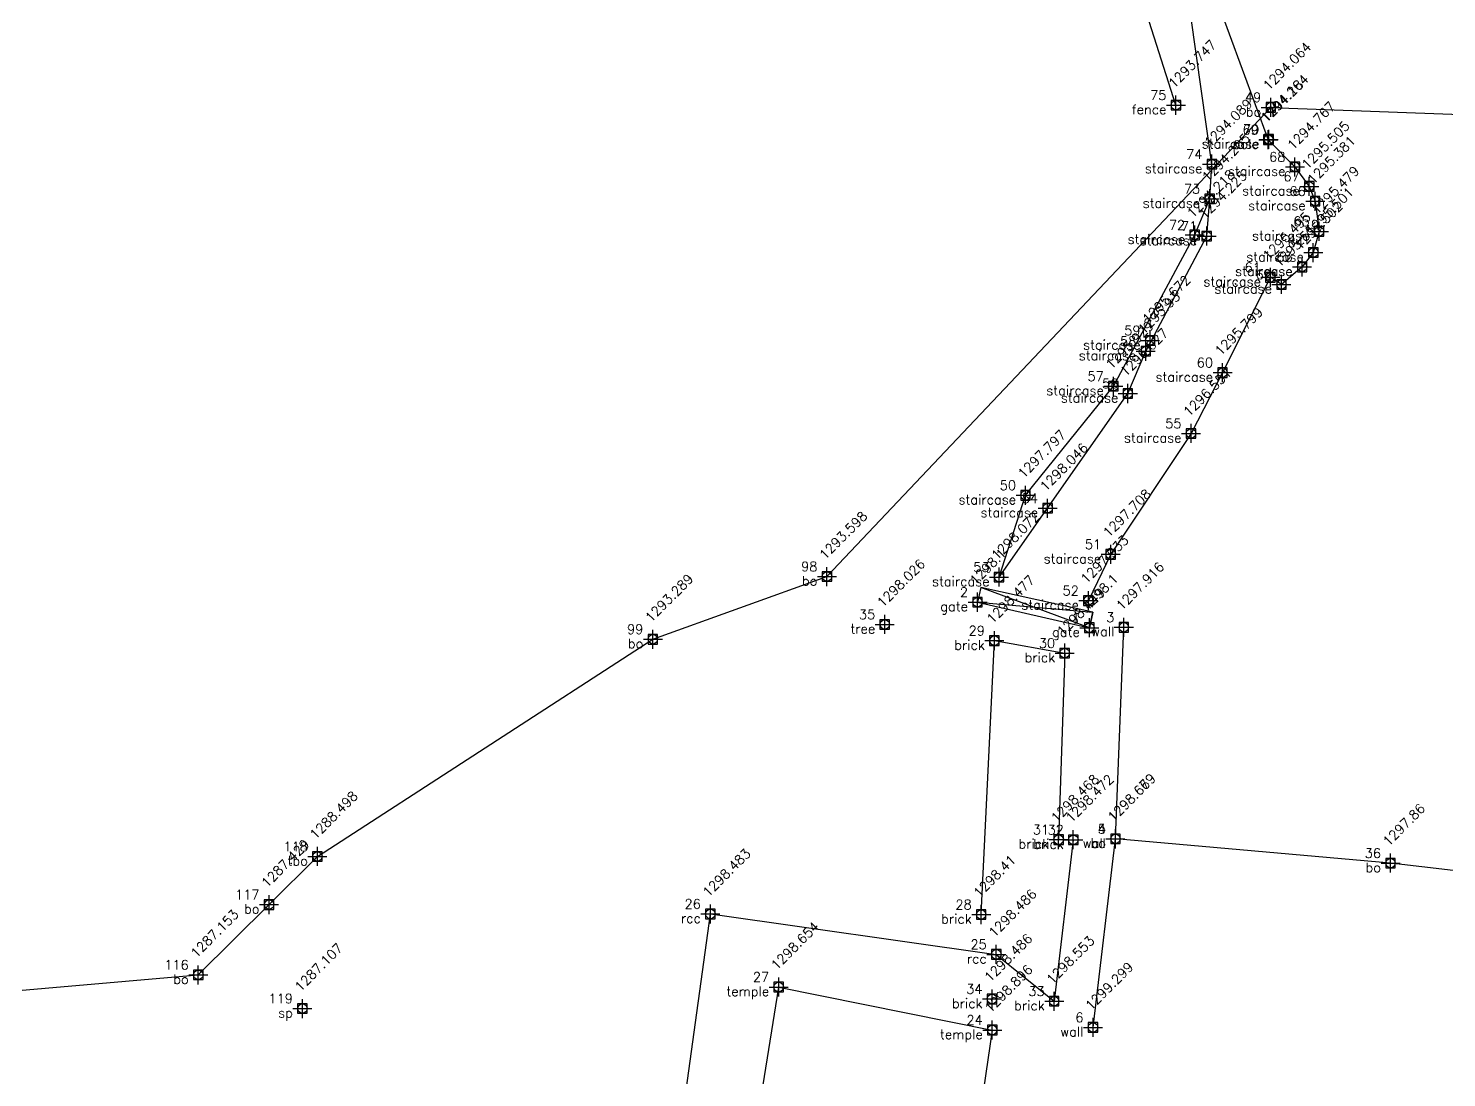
# Model space of a CAD drawing. Header units: metres. Extents: x 345912 to 349030, y 3061206 to 3061792.
# Drawn here: x 347486.64 to 347523.89, y 3061653.22 to 3061680.78 of the extents above; entities that cross this region are included whole.
import ezdxf
from ezdxf.enums import TextEntityAlignment as Align

# ---------------------------------------------------------------- set-up
doc = ezdxf.new("R2010")
doc.units = ezdxf.units.M
doc.header["$MEASUREMENT"] = 0
doc.header["$PDMODE"] = 98
doc.header["$PDSIZE"] = 0.25
for name, color, linetype in [('bo', 7, 'Continuous'), ('Boundary', 6, 'Continuous'), ('brick', 7, 'Continuous'), ('Features', 5, 'Continuous'), ('fence', 170, 'Continuous'), ('gate', 2, 'Continuous'), ('Points', 7, 'Continuous'), ('Points-ELV', 6, 'Continuous'), ('Points-NUM', 4, 'Continuous'), ('Points-TXT', 3, 'Continuous'), ('pole', 7, 'Continuous'), ('rcc', 7, 'Continuous'), ('sp', 7, 'Continuous'), ('staircase', 151, 'Continuous'), ('tbo', 7, 'Continuous'), ('temple', 7, 'Continuous'), ('tree', 7, 'Continuous'), ('wall', 42, 'Continuous')]:
    doc.layers.add(name, color=color, linetype=linetype)
doc.styles.add('romans', font='romans.shx')
doc.linetypes.add('FENCELINE2', pattern='A,0.25,-0.1,[132,ltypeshp.shx,S=0.1,R=0,X=-0.1,Y=0],-0.1,1', length=1.45)
picture_1 = doc.add_image_def('image1.jpg', size_in_pixel=(3507, 4960))

# ---------------------------------------------------------------- blocks, each defined once
blk = doc.blocks.new('POINTS')
at = {"layer": 'Points'}
blk.add_line((0, 0), (0, 0), dxfattribs=at)
blk.add_point((0, 0), dxfattribs=at)
at = {"layer": 'Points-ELV', "style": 'romans'}
blk.add_attdef('ELEV', text='', height=1, rotation=45, dxfattribs=at).set_placement((0, 0), align=Align.BOTTOM_LEFT)
at = {"layer": 'Points-NUM', "style": 'romans'}
blk.add_attdef('PTNUM', text='', height=1, dxfattribs=at).set_placement((0, 0), align=Align.BOTTOM_RIGHT)
at = {"layer": 'Points-TXT', "style": 'romans'}
blk.add_attdef('DESC', text='', height=1, dxfattribs=at).set_placement((0, 0), align=Align.BOTTOM_RIGHT)
blk = doc.blocks.new('dh')
at = {"layer": 'Boundary'}
blk.add_lwpolyline([(346594.07465, 3061308.65361), (346600.012, 3061309.172), (346601.871, 3061311.018), (346603.141, 3061312.283), (346611.952, 3061317.989), (346616.524, 3061319.636), (346628.182, 3061331.963), (346646.724, 3061331.279), (346648.105, 3061329.491), (346645.641, 3061319.666), (346645.006, 3061316.321), (346643.63, 3061310.547), (346642.767, 3061310.766), (346631.327, 3061312.107), (346624.101, 3061312.745)], dxfattribs=at)
at = {"layer": 'Features'}
blk.add_lwpolyline([(346612.191, 3061301.508), (346613.462, 3061310.772), (346620.972, 3061309.711), (346622.493, 3061308.48)], dxfattribs=at)
blk.add_lwpolyline([(346615.256, 3061308.852), (346620.866, 3061307.723), (346619.834, 3061300.641), (346617.28, 3061301.099), (346617.42, 3061301.84), (346614.243, 3061302.521)], close=True, dxfattribs=at)
at = {"layer": 'fence', "linetype": 'FENCELINE2'}
blk.add_lwpolyline([(346625.691, 3061332.02), (346624.863, 3061334.6), (346624.821, 3061336.327), (346624.55, 3061340.443), (346625.859, 3061347.17)], dxfattribs=at)
at = {"layer": 'gate'}
for points in [[(346620.479, 3061318.963), (346623.416, 3061318.292), (346623.50689, 3061318.69771), (346620.56924, 3061319.34949), (346620.479, 3061318.963), (346623.50689, 3061318.69771), (346623.416, 3061318.292), (346620.56924, 3061319.34949)], [(346620.576, 3061310.756), (346620.922, 3061317.952), (346622.768, 3061317.624), (346622.609, 3061312.725), (346622.995, 3061312.721), (346622.493, 3061308.48)]]:
    blk.add_lwpolyline(points, dxfattribs=at)
at = {"layer": 'staircase'}
for points in [[(346621.045, 3061319.621), (346622.321, 3061321.431), (346624.427, 3061324.445), (346624.899, 3061325.557), (346626.498, 3061328.58), (346626.578, 3061329.56), (346626.636, 3061330.471), (346625.256, 3061340.191), (346625.409, 3061342.057), (346625.859, 3061347.17)], [(346627.415, 3061346.278), (346627.122, 3061341.972), (346627.079, 3061340.012), (346626.786, 3061336.11), (346626.751, 3061334.827), (346628.116, 3061331.113), (346628.816, 3061330.399), (346629.192, 3061329.886), (346629.348, 3061329.497), (346629.45, 3061328.704), (346629.299, 3061328.148), (346629.005, 3061327.77), (346628.462, 3061327.31), (346628.172, 3061327.498), (346626.914, 3061324.994), (346626.087, 3061323.395), (346623.977, 3061320.22), (346623.391, 3061319.004)], [(346621.045, 3061319.621), (346621.74, 3061321.771), (346624.046, 3061324.636), (346626.183, 3061328.611), (346626.578, 3061329.56)]]:
    blk.add_lwpolyline(points, dxfattribs=at)
at = {"layer": 'wall'}
blk.add_lwpolyline([(346623.512, 3061307.792), (346624.101, 3061312.745), (346624.322, 3061318.304)], dxfattribs=at)
at = {"layer": 'bo', "linetype": 'Continuous'}
ref = blk.add_blockref('POINTS', (346628.182, 3061331.963, 1294.064), dxfattribs=at)
ref.add_attrib('PTNUM', '49', dxfattribs={"layer": 'Points-NUM', "height": 0.25, "style": 'romans'}).set_placement((346627.932, 3061332.0255, 1294.064), align=Align.BOTTOM_RIGHT)
ref.add_attrib('DESC', 'bo', dxfattribs={"layer": 'Points-TXT', "height": 0.25, "style": 'romans'}).set_placement((346627.932, 3061331.6505, 1294.064), align=Align.BOTTOM_RIGHT)
ref.add_attrib('ELEV', '1294.064', dxfattribs={"layer": 'Points-ELV', "height": 0.25, "rotation": 45, "style": 'romans'}).set_placement((346628.182, 3061332.338, 1294.064), align=Align.BOTTOM_LEFT)
ref = blk.add_blockref('POINTS', (346616.524, 3061319.636, 1293.598), dxfattribs=at)
ref.add_attrib('PTNUM', '98', dxfattribs={"layer": 'Points-NUM', "height": 0.25, "style": 'romans'}).set_placement((346616.274, 3061319.6985, 1293.598), align=Align.BOTTOM_RIGHT)
ref.add_attrib('DESC', 'bo', dxfattribs={"layer": 'Points-TXT', "height": 0.25, "style": 'romans'}).set_placement((346616.274, 3061319.3235, 1293.598), align=Align.BOTTOM_RIGHT)
ref.add_attrib('ELEV', '1293.598', dxfattribs={"layer": 'Points-ELV', "height": 0.25, "rotation": 45, "style": 'romans'}).set_placement((346616.524, 3061320.011, 1293.598), align=Align.BOTTOM_LEFT)
ref = blk.add_blockref('POINTS', (346611.952, 3061317.989, 1293.289), dxfattribs=at)
ref.add_attrib('PTNUM', '99', dxfattribs={"layer": 'Points-NUM', "height": 0.25, "style": 'romans'}).set_placement((346611.702, 3061318.0515, 1293.289), align=Align.BOTTOM_RIGHT)
ref.add_attrib('DESC', 'bo', dxfattribs={"layer": 'Points-TXT', "height": 0.25, "style": 'romans'}).set_placement((346611.702, 3061317.6765, 1293.289), align=Align.BOTTOM_RIGHT)
ref.add_attrib('ELEV', '1293.289', dxfattribs={"layer": 'Points-ELV', "height": 0.25, "rotation": 45, "style": 'romans'}).set_placement((346611.952, 3061318.364, 1293.289), align=Align.BOTTOM_LEFT)
ref = blk.add_blockref('POINTS', (346624.101, 3061312.747, 1298.669), dxfattribs=at)
ref.add_attrib('PTNUM', '5', dxfattribs={"layer": 'Points-NUM', "height": 0.25, "style": 'romans'}).set_placement((346623.851, 3061312.8095, 1298.669), align=Align.BOTTOM_RIGHT)
ref.add_attrib('DESC', 'bo', dxfattribs={"layer": 'Points-TXT', "height": 0.25, "style": 'romans'}).set_placement((346623.851, 3061312.4345, 1298.669), align=Align.BOTTOM_RIGHT)
ref.add_attrib('ELEV', '1298.669', dxfattribs={"layer": 'Points-ELV', "height": 0.25, "rotation": 45, "style": 'romans'}).set_placement((346624.101, 3061313.122, 1298.669), align=Align.BOTTOM_LEFT)
ref = blk.add_blockref('POINTS', (346631.327, 3061312.107, 1297.86), dxfattribs=at)
ref.add_attrib('PTNUM', '36', dxfattribs={"layer": 'Points-NUM', "height": 0.25, "style": 'romans'}).set_placement((346631.077, 3061312.1695, 1297.86), align=Align.BOTTOM_RIGHT)
ref.add_attrib('DESC', 'bo', dxfattribs={"layer": 'Points-TXT', "height": 0.25, "style": 'romans'}).set_placement((346631.077, 3061311.7945, 1297.86), align=Align.BOTTOM_RIGHT)
ref.add_attrib('ELEV', '1297.86', dxfattribs={"layer": 'Points-ELV', "height": 0.25, "rotation": 45, "style": 'romans'}).set_placement((346631.327, 3061312.482, 1297.86), align=Align.BOTTOM_LEFT)
ref = blk.add_blockref('POINTS', (346601.871, 3061311.018, 1287.429), dxfattribs=at)
ref.add_attrib('PTNUM', '117', dxfattribs={"layer": 'Points-NUM', "height": 0.25, "style": 'romans'}).set_placement((346601.621, 3061311.0805, 1287.429), align=Align.BOTTOM_RIGHT)
ref.add_attrib('DESC', 'bo', dxfattribs={"layer": 'Points-TXT', "height": 0.25, "style": 'romans'}).set_placement((346601.621, 3061310.7055, 1287.429), align=Align.BOTTOM_RIGHT)
ref.add_attrib('ELEV', '1287.429', dxfattribs={"layer": 'Points-ELV', "height": 0.25, "rotation": 45, "style": 'romans'}).set_placement((346601.871, 3061311.393, 1287.429), align=Align.BOTTOM_LEFT)
ref = blk.add_blockref('POINTS', (346600.012, 3061309.172, 1287.153), dxfattribs=at)
ref.add_attrib('PTNUM', '116', dxfattribs={"layer": 'Points-NUM', "height": 0.25, "style": 'romans'}).set_placement((346599.762, 3061309.2345, 1287.153), align=Align.BOTTOM_RIGHT)
ref.add_attrib('DESC', 'bo', dxfattribs={"layer": 'Points-TXT', "height": 0.25, "style": 'romans'}).set_placement((346599.762, 3061308.8595, 1287.153), align=Align.BOTTOM_RIGHT)
ref.add_attrib('ELEV', '1287.153', dxfattribs={"layer": 'Points-ELV', "height": 0.25, "rotation": 45, "style": 'romans'}).set_placement((346600.012, 3061309.547, 1287.153), align=Align.BOTTOM_LEFT)
at = {"layer": 'brick', "linetype": 'Continuous'}
ref = blk.add_blockref('POINTS', (346620.922, 3061317.952, 1298.477), dxfattribs=at)
ref.add_attrib('PTNUM', '29', dxfattribs={"layer": 'Points-NUM', "height": 0.25, "style": 'romans'}).set_placement((346620.672, 3061318.0145, 1298.477), align=Align.BOTTOM_RIGHT)
ref.add_attrib('DESC', 'brick', dxfattribs={"layer": 'Points-TXT', "height": 0.25, "style": 'romans'}).set_placement((346620.672, 3061317.6395, 1298.477), align=Align.BOTTOM_RIGHT)
ref.add_attrib('ELEV', '1298.477', dxfattribs={"layer": 'Points-ELV', "height": 0.25, "rotation": 45, "style": 'romans'}).set_placement((346620.922, 3061318.327, 1298.477), align=Align.BOTTOM_LEFT)
ref = blk.add_blockref('POINTS', (346622.768, 3061317.624, 1298.449), dxfattribs=at)
ref.add_attrib('PTNUM', '30', dxfattribs={"layer": 'Points-NUM', "height": 0.25, "style": 'romans'}).set_placement((346622.518, 3061317.6865, 1298.449), align=Align.BOTTOM_RIGHT)
ref.add_attrib('DESC', 'brick', dxfattribs={"layer": 'Points-TXT', "height": 0.25, "style": 'romans'}).set_placement((346622.518, 3061317.3115, 1298.449), align=Align.BOTTOM_RIGHT)
ref.add_attrib('ELEV', '1298.449', dxfattribs={"layer": 'Points-ELV', "height": 0.25, "rotation": 45, "style": 'romans'}).set_placement((346622.768, 3061317.999, 1298.449), align=Align.BOTTOM_LEFT)
ref = blk.add_blockref('POINTS', (346622.609, 3061312.725, 1298.468), dxfattribs=at)
ref.add_attrib('PTNUM', '31', dxfattribs={"layer": 'Points-NUM', "height": 0.25, "style": 'romans'}).set_placement((346622.359, 3061312.7875, 1298.468), align=Align.BOTTOM_RIGHT)
ref.add_attrib('DESC', 'brick', dxfattribs={"layer": 'Points-TXT', "height": 0.25, "style": 'romans'}).set_placement((346622.359, 3061312.4125, 1298.468), align=Align.BOTTOM_RIGHT)
ref.add_attrib('ELEV', '1298.468', dxfattribs={"layer": 'Points-ELV', "height": 0.25, "rotation": 45, "style": 'romans'}).set_placement((346622.609, 3061313.1, 1298.468), align=Align.BOTTOM_LEFT)
ref = blk.add_blockref('POINTS', (346622.995, 3061312.721, 1298.472), dxfattribs=at)
ref.add_attrib('PTNUM', '32', dxfattribs={"layer": 'Points-NUM', "height": 0.25, "style": 'romans'}).set_placement((346622.745, 3061312.7835, 1298.472), align=Align.BOTTOM_RIGHT)
ref.add_attrib('DESC', 'brick', dxfattribs={"layer": 'Points-TXT', "height": 0.25, "style": 'romans'}).set_placement((346622.745, 3061312.4085, 1298.472), align=Align.BOTTOM_RIGHT)
ref.add_attrib('ELEV', '1298.472', dxfattribs={"layer": 'Points-ELV', "height": 0.25, "rotation": 45, "style": 'romans'}).set_placement((346622.995, 3061313.096, 1298.472), align=Align.BOTTOM_LEFT)
ref = blk.add_blockref('POINTS', (346620.576, 3061310.756, 1298.41), dxfattribs=at)
ref.add_attrib('PTNUM', '28', dxfattribs={"layer": 'Points-NUM', "height": 0.25, "style": 'romans'}).set_placement((346620.326, 3061310.8185, 1298.41), align=Align.BOTTOM_RIGHT)
ref.add_attrib('DESC', 'brick', dxfattribs={"layer": 'Points-TXT', "height": 0.25, "style": 'romans'}).set_placement((346620.326, 3061310.4435, 1298.41), align=Align.BOTTOM_RIGHT)
ref.add_attrib('ELEV', '1298.41', dxfattribs={"layer": 'Points-ELV', "height": 0.25, "rotation": 45, "style": 'romans'}).set_placement((346620.576, 3061311.131, 1298.41), align=Align.BOTTOM_LEFT)
ref = blk.add_blockref('POINTS', (346620.86, 3061308.538, 1298.486), dxfattribs=at)
ref.add_attrib('PTNUM', '34', dxfattribs={"layer": 'Points-NUM', "height": 0.25, "style": 'romans'}).set_placement((346620.61, 3061308.6005, 1298.486), align=Align.BOTTOM_RIGHT)
ref.add_attrib('DESC', 'brick', dxfattribs={"layer": 'Points-TXT', "height": 0.25, "style": 'romans'}).set_placement((346620.61, 3061308.2255, 1298.486), align=Align.BOTTOM_RIGHT)
ref.add_attrib('ELEV', '1298.486', dxfattribs={"layer": 'Points-ELV', "height": 0.25, "rotation": 45, "style": 'romans'}).set_placement((346620.86, 3061308.913, 1298.486), align=Align.BOTTOM_LEFT)
ref = blk.add_blockref('POINTS', (346622.493, 3061308.48, 1298.553), dxfattribs=at)
ref.add_attrib('PTNUM', '33', dxfattribs={"layer": 'Points-NUM', "height": 0.25, "style": 'romans'}).set_placement((346622.243, 3061308.5425, 1298.553), align=Align.BOTTOM_RIGHT)
ref.add_attrib('DESC', 'brick', dxfattribs={"layer": 'Points-TXT', "height": 0.25, "style": 'romans'}).set_placement((346622.243, 3061308.1675, 1298.553), align=Align.BOTTOM_RIGHT)
ref.add_attrib('ELEV', '1298.553', dxfattribs={"layer": 'Points-ELV', "height": 0.25, "rotation": 45, "style": 'romans'}).set_placement((346622.493, 3061308.855, 1298.553), align=Align.BOTTOM_LEFT)
at = {"layer": 'fence', "linetype": 'Continuous'}
ref = blk.add_blockref('POINTS', (346625.691, 3061332.02, 1293.747), dxfattribs=at)
ref.add_attrib('PTNUM', '75', dxfattribs={"layer": 'Points-NUM', "height": 0.25, "style": 'romans'}).set_placement((346625.441, 3061332.0825, 1293.747), align=Align.BOTTOM_RIGHT)
ref.add_attrib('DESC', 'fence', dxfattribs={"layer": 'Points-TXT', "height": 0.25, "style": 'romans'}).set_placement((346625.441, 3061331.7075, 1293.747), align=Align.BOTTOM_RIGHT)
ref.add_attrib('ELEV', '1293.747', dxfattribs={"layer": 'Points-ELV', "height": 0.25, "rotation": 45, "style": 'romans'}).set_placement((346625.691, 3061332.395, 1293.747), align=Align.BOTTOM_LEFT)
at = {"layer": 'gate', "linetype": 'Continuous'}
ref = blk.add_blockref('POINTS', (346620.479, 3061318.963, 1298.1), dxfattribs=at)
ref.add_attrib('PTNUM', '2', dxfattribs={"layer": 'Points-NUM', "height": 0.25, "style": 'romans'}).set_placement((346620.229, 3061319.0255, 1298.1), align=Align.BOTTOM_RIGHT)
ref.add_attrib('DESC', 'gate', dxfattribs={"layer": 'Points-TXT', "height": 0.25, "style": 'romans'}).set_placement((346620.229, 3061318.6505, 1298.1), align=Align.BOTTOM_RIGHT)
ref.add_attrib('ELEV', '1298.1', dxfattribs={"layer": 'Points-ELV', "height": 0.25, "rotation": 45, "style": 'romans'}).set_placement((346620.479, 3061319.338, 1298.1), align=Align.BOTTOM_LEFT)
ref = blk.add_blockref('POINTS', (346623.416, 3061318.292, 1298.1), dxfattribs=at)
ref.add_attrib('PTNUM', '1', dxfattribs={"layer": 'Points-NUM', "height": 0.25, "style": 'romans'}).set_placement((346623.166, 3061318.3545, 1298.1), align=Align.BOTTOM_RIGHT)
ref.add_attrib('DESC', 'gate', dxfattribs={"layer": 'Points-TXT', "height": 0.25, "style": 'romans'}).set_placement((346623.166, 3061317.9795, 1298.1), align=Align.BOTTOM_RIGHT)
ref.add_attrib('ELEV', '1298.1', dxfattribs={"layer": 'Points-ELV', "height": 0.25, "rotation": 45, "style": 'romans'}).set_placement((346623.416, 3061318.667, 1298.1), align=Align.BOTTOM_LEFT)
at = {"layer": 'pole', "linetype": 'Continuous'}
ref = blk.add_blockref('POINTS', (346628.116, 3061331.113, 1294.264), dxfattribs=at)
ref.add_attrib('PTNUM', '69', dxfattribs={"layer": 'Points-NUM', "height": 0.25, "style": 'romans'}).set_placement((346627.866, 3061331.1755, 1294.264), align=Align.BOTTOM_RIGHT)
ref.add_attrib('DESC', 'pole', dxfattribs={"layer": 'Points-TXT', "height": 0.25, "style": 'romans'}).set_placement((346627.866, 3061330.8005, 1294.264), align=Align.BOTTOM_RIGHT)
ref.add_attrib('ELEV', '1294.264', dxfattribs={"layer": 'Points-ELV', "height": 0.25, "rotation": 45, "style": 'romans'}).set_placement((346628.116, 3061331.488, 1294.264), align=Align.BOTTOM_LEFT)
at = {"layer": 'rcc', "linetype": 'Continuous'}
ref = blk.add_blockref('POINTS', (346613.462, 3061310.772, 1298.483), dxfattribs=at)
ref.add_attrib('PTNUM', '26', dxfattribs={"layer": 'Points-NUM', "height": 0.25, "style": 'romans'}).set_placement((346613.212, 3061310.8345, 1298.483), align=Align.BOTTOM_RIGHT)
ref.add_attrib('DESC', 'rcc', dxfattribs={"layer": 'Points-TXT', "height": 0.25, "style": 'romans'}).set_placement((346613.212, 3061310.4595, 1298.483), align=Align.BOTTOM_RIGHT)
ref.add_attrib('ELEV', '1298.483', dxfattribs={"layer": 'Points-ELV', "height": 0.25, "rotation": 45, "style": 'romans'}).set_placement((346613.462, 3061311.147, 1298.483), align=Align.BOTTOM_LEFT)
ref = blk.add_blockref('POINTS', (346620.972, 3061309.711, 1298.486), dxfattribs=at)
ref.add_attrib('PTNUM', '25', dxfattribs={"layer": 'Points-NUM', "height": 0.25, "style": 'romans'}).set_placement((346620.722, 3061309.7735, 1298.486), align=Align.BOTTOM_RIGHT)
ref.add_attrib('DESC', 'rcc', dxfattribs={"layer": 'Points-TXT', "height": 0.25, "style": 'romans'}).set_placement((346620.722, 3061309.3985, 1298.486), align=Align.BOTTOM_RIGHT)
ref.add_attrib('ELEV', '1298.486', dxfattribs={"layer": 'Points-ELV', "height": 0.25, "rotation": 45, "style": 'romans'}).set_placement((346620.972, 3061310.086, 1298.486), align=Align.BOTTOM_LEFT)
at = {"layer": 'sp', "linetype": 'Continuous'}
ref = blk.add_blockref('POINTS', (346602.747, 3061308.287, 1287.107), dxfattribs=at)
ref.add_attrib('PTNUM', '119', dxfattribs={"layer": 'Points-NUM', "height": 0.25, "style": 'romans'}).set_placement((346602.497, 3061308.3495, 1287.107), align=Align.BOTTOM_RIGHT)
ref.add_attrib('DESC', 'sp', dxfattribs={"layer": 'Points-TXT', "height": 0.25, "style": 'romans'}).set_placement((346602.497, 3061307.9745, 1287.107), align=Align.BOTTOM_RIGHT)
ref.add_attrib('ELEV', '1287.107', dxfattribs={"layer": 'Points-ELV', "height": 0.25, "rotation": 45, "style": 'romans'}).set_placement((346602.747, 3061308.662, 1287.107), align=Align.BOTTOM_LEFT)
at = {"layer": 'staircase', "linetype": 'Continuous'}
ref = blk.add_blockref('POINTS', (346628.129, 3061331.122, 1294.18), dxfattribs=at)
ref.add_attrib('PTNUM', '70', dxfattribs={"layer": 'Points-NUM', "height": 0.25, "style": 'romans'}).set_placement((346627.879, 3061331.1845, 1294.18), align=Align.BOTTOM_RIGHT)
ref.add_attrib('DESC', 'staircase', dxfattribs={"layer": 'Points-TXT', "height": 0.25, "style": 'romans'}).set_placement((346627.879, 3061330.8095, 1294.18), align=Align.BOTTOM_RIGHT)
ref.add_attrib('ELEV', '1294.18', dxfattribs={"layer": 'Points-ELV', "height": 0.25, "rotation": 45, "style": 'romans'}).set_placement((346628.129, 3061331.497, 1294.18), align=Align.BOTTOM_LEFT)
ref = blk.add_blockref('POINTS', (346626.636, 3061330.471, 1294.089), dxfattribs=at)
ref.add_attrib('PTNUM', '74', dxfattribs={"layer": 'Points-NUM', "height": 0.25, "style": 'romans'}).set_placement((346626.386, 3061330.5335, 1294.089), align=Align.BOTTOM_RIGHT)
ref.add_attrib('DESC', 'staircase', dxfattribs={"layer": 'Points-TXT', "height": 0.25, "style": 'romans'}).set_placement((346626.386, 3061330.1585, 1294.089), align=Align.BOTTOM_RIGHT)
ref.add_attrib('ELEV', '1294.089', dxfattribs={"layer": 'Points-ELV', "height": 0.25, "rotation": 45, "style": 'romans'}).set_placement((346626.636, 3061330.846, 1294.089), align=Align.BOTTOM_LEFT)
ref = blk.add_blockref('POINTS', (346628.816, 3061330.399, 1294.767), dxfattribs=at)
ref.add_attrib('PTNUM', '68', dxfattribs={"layer": 'Points-NUM', "height": 0.25, "style": 'romans'}).set_placement((346628.566, 3061330.4615, 1294.767), align=Align.BOTTOM_RIGHT)
ref.add_attrib('DESC', 'staircase', dxfattribs={"layer": 'Points-TXT', "height": 0.25, "style": 'romans'}).set_placement((346628.566, 3061330.0865, 1294.767), align=Align.BOTTOM_RIGHT)
ref.add_attrib('ELEV', '1294.767', dxfattribs={"layer": 'Points-ELV', "height": 0.25, "rotation": 45, "style": 'romans'}).set_placement((346628.816, 3061330.774, 1294.767), align=Align.BOTTOM_LEFT)
ref = blk.add_blockref('POINTS', (346629.192, 3061329.886, 1295.505), dxfattribs=at)
ref.add_attrib('PTNUM', '67', dxfattribs={"layer": 'Points-NUM', "height": 0.25, "style": 'romans'}).set_placement((346628.942, 3061329.9485, 1295.505), align=Align.BOTTOM_RIGHT)
ref.add_attrib('DESC', 'staircase', dxfattribs={"layer": 'Points-TXT', "height": 0.25, "style": 'romans'}).set_placement((346628.942, 3061329.5735, 1295.505), align=Align.BOTTOM_RIGHT)
ref.add_attrib('ELEV', '1295.505', dxfattribs={"layer": 'Points-ELV', "height": 0.25, "rotation": 45, "style": 'romans'}).set_placement((346629.192, 3061330.261, 1295.505), align=Align.BOTTOM_LEFT)
ref = blk.add_blockref('POINTS', (346626.578, 3061329.56, 1294.205), dxfattribs=at)
ref.add_attrib('PTNUM', '73', dxfattribs={"layer": 'Points-NUM', "height": 0.25, "style": 'romans'}).set_placement((346626.328, 3061329.6225, 1294.205), align=Align.BOTTOM_RIGHT)
ref.add_attrib('DESC', 'staircase', dxfattribs={"layer": 'Points-TXT', "height": 0.25, "style": 'romans'}).set_placement((346626.328, 3061329.2475, 1294.205), align=Align.BOTTOM_RIGHT)
ref.add_attrib('ELEV', '1294.205', dxfattribs={"layer": 'Points-ELV', "height": 0.25, "rotation": 45, "style": 'romans'}).set_placement((346626.578, 3061329.935, 1294.205), align=Align.BOTTOM_LEFT)
ref = blk.add_blockref('POINTS', (346629.348, 3061329.497, 1295.381), dxfattribs=at)
ref.add_attrib('PTNUM', '66', dxfattribs={"layer": 'Points-NUM', "height": 0.25, "style": 'romans'}).set_placement((346629.098, 3061329.5595, 1295.381), align=Align.BOTTOM_RIGHT)
ref.add_attrib('DESC', 'staircase', dxfattribs={"layer": 'Points-TXT', "height": 0.25, "style": 'romans'}).set_placement((346629.098, 3061329.1845, 1295.381), align=Align.BOTTOM_RIGHT)
ref.add_attrib('ELEV', '1295.381', dxfattribs={"layer": 'Points-ELV', "height": 0.25, "rotation": 45, "style": 'romans'}).set_placement((346629.348, 3061329.872, 1295.381), align=Align.BOTTOM_LEFT)
ref = blk.add_blockref('POINTS', (346626.183, 3061328.611, 1294.218), dxfattribs=at)
ref.add_attrib('PTNUM', '72', dxfattribs={"layer": 'Points-NUM', "height": 0.25, "style": 'romans'}).set_placement((346625.933, 3061328.6735, 1294.218), align=Align.BOTTOM_RIGHT)
ref.add_attrib('DESC', 'staircase', dxfattribs={"layer": 'Points-TXT', "height": 0.25, "style": 'romans'}).set_placement((346625.933, 3061328.2985, 1294.218), align=Align.BOTTOM_RIGHT)
ref.add_attrib('ELEV', '1294.218', dxfattribs={"layer": 'Points-ELV', "height": 0.25, "rotation": 45, "style": 'romans'}).set_placement((346626.183, 3061328.986, 1294.218), align=Align.BOTTOM_LEFT)
ref = blk.add_blockref('POINTS', (346626.498, 3061328.58, 1294.225), dxfattribs=at)
ref.add_attrib('PTNUM', '71', dxfattribs={"layer": 'Points-NUM', "height": 0.25, "style": 'romans'}).set_placement((346626.248, 3061328.6425, 1294.225), align=Align.BOTTOM_RIGHT)
ref.add_attrib('DESC', 'staircase', dxfattribs={"layer": 'Points-TXT', "height": 0.25, "style": 'romans'}).set_placement((346626.248, 3061328.2675, 1294.225), align=Align.BOTTOM_RIGHT)
ref.add_attrib('ELEV', '1294.225', dxfattribs={"layer": 'Points-ELV', "height": 0.25, "rotation": 45, "style": 'romans'}).set_placement((346626.498, 3061328.955, 1294.225), align=Align.BOTTOM_LEFT)
ref = blk.add_blockref('POINTS', (346629.45, 3061328.704, 1295.479), dxfattribs=at)
ref.add_attrib('PTNUM', '65', dxfattribs={"layer": 'Points-NUM', "height": 0.25, "style": 'romans'}).set_placement((346629.2, 3061328.7665, 1295.479), align=Align.BOTTOM_RIGHT)
ref.add_attrib('DESC', 'staircase', dxfattribs={"layer": 'Points-TXT', "height": 0.25, "style": 'romans'}).set_placement((346629.2, 3061328.3915, 1295.479), align=Align.BOTTOM_RIGHT)
ref.add_attrib('ELEV', '1295.479', dxfattribs={"layer": 'Points-ELV', "height": 0.25, "rotation": 45, "style": 'romans'}).set_placement((346629.45, 3061329.079, 1295.479), align=Align.BOTTOM_LEFT)
ref = blk.add_blockref('POINTS', (346629.299, 3061328.148, 1295.501), dxfattribs=at)
ref.add_attrib('PTNUM', '64', dxfattribs={"layer": 'Points-NUM', "height": 0.25, "style": 'romans'}).set_placement((346629.049, 3061328.2105, 1295.501), align=Align.BOTTOM_RIGHT)
ref.add_attrib('DESC', 'staircase', dxfattribs={"layer": 'Points-TXT', "height": 0.25, "style": 'romans'}).set_placement((346629.049, 3061327.8355, 1295.501), align=Align.BOTTOM_RIGHT)
ref.add_attrib('ELEV', '1295.501', dxfattribs={"layer": 'Points-ELV', "height": 0.25, "rotation": 45, "style": 'romans'}).set_placement((346629.299, 3061328.523, 1295.501), align=Align.BOTTOM_LEFT)
ref = blk.add_blockref('POINTS', (346629.005, 3061327.77, 1295.502), dxfattribs=at)
ref.add_attrib('PTNUM', '63', dxfattribs={"layer": 'Points-NUM', "height": 0.25, "style": 'romans'}).set_placement((346628.755, 3061327.8325, 1295.502), align=Align.BOTTOM_RIGHT)
ref.add_attrib('DESC', 'staircase', dxfattribs={"layer": 'Points-TXT', "height": 0.25, "style": 'romans'}).set_placement((346628.755, 3061327.4575, 1295.502), align=Align.BOTTOM_RIGHT)
ref.add_attrib('ELEV', '1295.502', dxfattribs={"layer": 'Points-ELV', "height": 0.25, "rotation": 45, "style": 'romans'}).set_placement((346629.005, 3061328.145, 1295.502), align=Align.BOTTOM_LEFT)
ref = blk.add_blockref('POINTS', (346628.172, 3061327.498, 1295.495), dxfattribs=at)
ref.add_attrib('PTNUM', '61', dxfattribs={"layer": 'Points-NUM', "height": 0.25, "style": 'romans'}).set_placement((346627.922, 3061327.5605, 1295.495), align=Align.BOTTOM_RIGHT)
ref.add_attrib('DESC', 'staircase', dxfattribs={"layer": 'Points-TXT', "height": 0.25, "style": 'romans'}).set_placement((346627.922, 3061327.1855, 1295.495), align=Align.BOTTOM_RIGHT)
ref.add_attrib('ELEV', '1295.495', dxfattribs={"layer": 'Points-ELV', "height": 0.25, "rotation": 45, "style": 'romans'}).set_placement((346628.172, 3061327.873, 1295.495), align=Align.BOTTOM_LEFT)
ref = blk.add_blockref('POINTS', (346628.462, 3061327.31, 1295.55), dxfattribs=at)
ref.add_attrib('PTNUM', '62', dxfattribs={"layer": 'Points-NUM', "height": 0.25, "style": 'romans'}).set_placement((346628.212, 3061327.3725, 1295.55), align=Align.BOTTOM_RIGHT)
ref.add_attrib('DESC', 'staircase', dxfattribs={"layer": 'Points-TXT', "height": 0.25, "style": 'romans'}).set_placement((346628.212, 3061326.9975, 1295.55), align=Align.BOTTOM_RIGHT)
ref.add_attrib('ELEV', '1295.55', dxfattribs={"layer": 'Points-ELV', "height": 0.25, "rotation": 45, "style": 'romans'}).set_placement((346628.462, 3061327.685, 1295.55), align=Align.BOTTOM_LEFT)
ref = blk.add_blockref('POINTS', (346625.012, 3061325.836, 1295.672), dxfattribs=at)
ref.add_attrib('PTNUM', '59', dxfattribs={"layer": 'Points-NUM', "height": 0.25, "style": 'romans'}).set_placement((346624.762, 3061325.8985, 1295.672), align=Align.BOTTOM_RIGHT)
ref.add_attrib('DESC', 'staircase', dxfattribs={"layer": 'Points-TXT', "height": 0.25, "style": 'romans'}).set_placement((346624.762, 3061325.5235, 1295.672), align=Align.BOTTOM_RIGHT)
ref.add_attrib('ELEV', '1295.672', dxfattribs={"layer": 'Points-ELV', "height": 0.25, "rotation": 45, "style": 'romans'}).set_placement((346625.012, 3061326.211, 1295.672), align=Align.BOTTOM_LEFT)
ref = blk.add_blockref('POINTS', (346624.899, 3061325.557, 1295.93), dxfattribs=at)
ref.add_attrib('PTNUM', '58', dxfattribs={"layer": 'Points-NUM', "height": 0.25, "style": 'romans'}).set_placement((346624.649, 3061325.6195, 1295.93), align=Align.BOTTOM_RIGHT)
ref.add_attrib('DESC', 'staircase', dxfattribs={"layer": 'Points-TXT', "height": 0.25, "style": 'romans'}).set_placement((346624.649, 3061325.2445, 1295.93), align=Align.BOTTOM_RIGHT)
ref.add_attrib('ELEV', '1295.93', dxfattribs={"layer": 'Points-ELV', "height": 0.25, "rotation": 45, "style": 'romans'}).set_placement((346624.899, 3061325.932, 1295.93), align=Align.BOTTOM_LEFT)
ref = blk.add_blockref('POINTS', (346626.914, 3061324.994, 1295.799), dxfattribs=at)
ref.add_attrib('PTNUM', '60', dxfattribs={"layer": 'Points-NUM', "height": 0.25, "style": 'romans'}).set_placement((346626.664, 3061325.0565, 1295.799), align=Align.BOTTOM_RIGHT)
ref.add_attrib('DESC', 'staircase', dxfattribs={"layer": 'Points-TXT', "height": 0.25, "style": 'romans'}).set_placement((346626.664, 3061324.6815, 1295.799), align=Align.BOTTOM_RIGHT)
ref.add_attrib('ELEV', '1295.799', dxfattribs={"layer": 'Points-ELV', "height": 0.25, "rotation": 45, "style": 'romans'}).set_placement((346626.914, 3061325.369, 1295.799), align=Align.BOTTOM_LEFT)
ref = blk.add_blockref('POINTS', (346624.046, 3061324.636, 1295.929), dxfattribs=at)
ref.add_attrib('PTNUM', '57', dxfattribs={"layer": 'Points-NUM', "height": 0.25, "style": 'romans'}).set_placement((346623.796, 3061324.6985, 1295.929), align=Align.BOTTOM_RIGHT)
ref.add_attrib('DESC', 'staircase', dxfattribs={"layer": 'Points-TXT', "height": 0.25, "style": 'romans'}).set_placement((346623.796, 3061324.3235, 1295.929), align=Align.BOTTOM_RIGHT)
ref.add_attrib('ELEV', '1295.929', dxfattribs={"layer": 'Points-ELV', "height": 0.25, "rotation": 45, "style": 'romans'}).set_placement((346624.046, 3061325.011, 1295.929), align=Align.BOTTOM_LEFT)
ref = blk.add_blockref('POINTS', (346624.427, 3061324.445, 1296.027), dxfattribs=at)
ref.add_attrib('PTNUM', '56', dxfattribs={"layer": 'Points-NUM', "height": 0.25, "style": 'romans'}).set_placement((346624.177, 3061324.5075, 1296.027), align=Align.BOTTOM_RIGHT)
ref.add_attrib('DESC', 'staircase', dxfattribs={"layer": 'Points-TXT', "height": 0.25, "style": 'romans'}).set_placement((346624.177, 3061324.1325, 1296.027), align=Align.BOTTOM_RIGHT)
ref.add_attrib('ELEV', '1296.027', dxfattribs={"layer": 'Points-ELV', "height": 0.25, "rotation": 45, "style": 'romans'}).set_placement((346624.427, 3061324.82, 1296.027), align=Align.BOTTOM_LEFT)
ref = blk.add_blockref('POINTS', (346626.087, 3061323.395, 1296.551), dxfattribs=at)
ref.add_attrib('PTNUM', '55', dxfattribs={"layer": 'Points-NUM', "height": 0.25, "style": 'romans'}).set_placement((346625.837, 3061323.4575, 1296.551), align=Align.BOTTOM_RIGHT)
ref.add_attrib('DESC', 'staircase', dxfattribs={"layer": 'Points-TXT', "height": 0.25, "style": 'romans'}).set_placement((346625.837, 3061323.0825, 1296.551), align=Align.BOTTOM_RIGHT)
ref.add_attrib('ELEV', '1296.551', dxfattribs={"layer": 'Points-ELV', "height": 0.25, "rotation": 45, "style": 'romans'}).set_placement((346626.087, 3061323.77, 1296.551), align=Align.BOTTOM_LEFT)
ref = blk.add_blockref('POINTS', (346621.74, 3061321.771, 1297.797), dxfattribs=at)
ref.add_attrib('PTNUM', '50', dxfattribs={"layer": 'Points-NUM', "height": 0.25, "style": 'romans'}).set_placement((346621.49, 3061321.8335, 1297.797), align=Align.BOTTOM_RIGHT)
ref.add_attrib('DESC', 'staircase', dxfattribs={"layer": 'Points-TXT', "height": 0.25, "style": 'romans'}).set_placement((346621.49, 3061321.4585, 1297.797), align=Align.BOTTOM_RIGHT)
ref.add_attrib('ELEV', '1297.797', dxfattribs={"layer": 'Points-ELV', "height": 0.25, "rotation": 45, "style": 'romans'}).set_placement((346621.74, 3061322.146, 1297.797), align=Align.BOTTOM_LEFT)
ref = blk.add_blockref('POINTS', (346622.321, 3061321.431, 1298.046), dxfattribs=at)
ref.add_attrib('PTNUM', '54', dxfattribs={"layer": 'Points-NUM', "height": 0.25, "style": 'romans'}).set_placement((346622.071, 3061321.4935, 1298.046), align=Align.BOTTOM_RIGHT)
ref.add_attrib('DESC', 'staircase', dxfattribs={"layer": 'Points-TXT', "height": 0.25, "style": 'romans'}).set_placement((346622.071, 3061321.1185, 1298.046), align=Align.BOTTOM_RIGHT)
ref.add_attrib('ELEV', '1298.046', dxfattribs={"layer": 'Points-ELV', "height": 0.25, "rotation": 45, "style": 'romans'}).set_placement((346622.321, 3061321.806, 1298.046), align=Align.BOTTOM_LEFT)
ref = blk.add_blockref('POINTS', (346623.977, 3061320.22, 1297.708), dxfattribs=at)
ref.add_attrib('PTNUM', '51', dxfattribs={"layer": 'Points-NUM', "height": 0.25, "style": 'romans'}).set_placement((346623.727, 3061320.2825, 1297.708), align=Align.BOTTOM_RIGHT)
ref.add_attrib('DESC', 'staircase', dxfattribs={"layer": 'Points-TXT', "height": 0.25, "style": 'romans'}).set_placement((346623.727, 3061319.9075, 1297.708), align=Align.BOTTOM_RIGHT)
ref.add_attrib('ELEV', '1297.708', dxfattribs={"layer": 'Points-ELV', "height": 0.25, "rotation": 45, "style": 'romans'}).set_placement((346623.977, 3061320.595, 1297.708), align=Align.BOTTOM_LEFT)
ref = blk.add_blockref('POINTS', (346621.045, 3061319.621, 1298.072), dxfattribs=at)
ref.add_attrib('PTNUM', '53', dxfattribs={"layer": 'Points-NUM', "height": 0.25, "style": 'romans'}).set_placement((346620.795, 3061319.6835, 1298.072), align=Align.BOTTOM_RIGHT)
ref.add_attrib('DESC', 'staircase', dxfattribs={"layer": 'Points-TXT', "height": 0.25, "style": 'romans'}).set_placement((346620.795, 3061319.3085, 1298.072), align=Align.BOTTOM_RIGHT)
ref.add_attrib('ELEV', '1298.072', dxfattribs={"layer": 'Points-ELV', "height": 0.25, "rotation": 45, "style": 'romans'}).set_placement((346621.045, 3061319.996, 1298.072), align=Align.BOTTOM_LEFT)
ref = blk.add_blockref('POINTS', (346623.391, 3061319.004, 1297.933), dxfattribs=at)
ref.add_attrib('PTNUM', '52', dxfattribs={"layer": 'Points-NUM', "height": 0.25, "style": 'romans'}).set_placement((346623.141, 3061319.0665, 1297.933), align=Align.BOTTOM_RIGHT)
ref.add_attrib('DESC', 'staircase', dxfattribs={"layer": 'Points-TXT', "height": 0.25, "style": 'romans'}).set_placement((346623.141, 3061318.6915, 1297.933), align=Align.BOTTOM_RIGHT)
ref.add_attrib('ELEV', '1297.933', dxfattribs={"layer": 'Points-ELV', "height": 0.25, "rotation": 45, "style": 'romans'}).set_placement((346623.391, 3061319.379, 1297.933), align=Align.BOTTOM_LEFT)
at = {"layer": 'tbo', "linetype": 'Continuous'}
ref = blk.add_blockref('POINTS', (346603.141, 3061312.283, 1288.498), dxfattribs=at)
ref.add_attrib('PTNUM', '118', dxfattribs={"layer": 'Points-NUM', "height": 0.25, "style": 'romans'}).set_placement((346602.891, 3061312.3455, 1288.498), align=Align.BOTTOM_RIGHT)
ref.add_attrib('DESC', 'tbo', dxfattribs={"layer": 'Points-TXT', "height": 0.25, "style": 'romans'}).set_placement((346602.891, 3061311.9705, 1288.498), align=Align.BOTTOM_RIGHT)
ref.add_attrib('ELEV', '1288.498', dxfattribs={"layer": 'Points-ELV', "height": 0.25, "rotation": 45, "style": 'romans'}).set_placement((346603.141, 3061312.658, 1288.498), align=Align.BOTTOM_LEFT)
at = {"layer": 'temple', "linetype": 'Continuous'}
ref = blk.add_blockref('POINTS', (346615.256, 3061308.852, 1298.654), dxfattribs=at)
ref.add_attrib('PTNUM', '27', dxfattribs={"layer": 'Points-NUM', "height": 0.25, "style": 'romans'}).set_placement((346615.006, 3061308.9145, 1298.654), align=Align.BOTTOM_RIGHT)
ref.add_attrib('DESC', 'temple', dxfattribs={"layer": 'Points-TXT', "height": 0.25, "style": 'romans'}).set_placement((346615.006, 3061308.5395, 1298.654), align=Align.BOTTOM_RIGHT)
ref.add_attrib('ELEV', '1298.654', dxfattribs={"layer": 'Points-ELV', "height": 0.25, "rotation": 45, "style": 'romans'}).set_placement((346615.256, 3061309.227, 1298.654), align=Align.BOTTOM_LEFT)
ref = blk.add_blockref('POINTS', (346620.866, 3061307.723, 1298.896), dxfattribs=at)
ref.add_attrib('PTNUM', '24', dxfattribs={"layer": 'Points-NUM', "height": 0.25, "style": 'romans'}).set_placement((346620.616, 3061307.7855, 1298.896), align=Align.BOTTOM_RIGHT)
ref.add_attrib('DESC', 'temple', dxfattribs={"layer": 'Points-TXT', "height": 0.25, "style": 'romans'}).set_placement((346620.616, 3061307.4105, 1298.896), align=Align.BOTTOM_RIGHT)
ref.add_attrib('ELEV', '1298.896', dxfattribs={"layer": 'Points-ELV', "height": 0.25, "rotation": 45, "style": 'romans'}).set_placement((346620.866, 3061308.098, 1298.896), align=Align.BOTTOM_LEFT)
at = {"layer": 'tree', "linetype": 'Continuous'}
ref = blk.add_blockref('POINTS', (346618.042, 3061318.378, 1298.026), dxfattribs=at)
ref.add_attrib('PTNUM', '35', dxfattribs={"layer": 'Points-NUM', "height": 0.25, "style": 'romans'}).set_placement((346617.792, 3061318.4405, 1298.026), align=Align.BOTTOM_RIGHT)
ref.add_attrib('DESC', 'tree', dxfattribs={"layer": 'Points-TXT', "height": 0.25, "style": 'romans'}).set_placement((346617.792, 3061318.0655, 1298.026), align=Align.BOTTOM_RIGHT)
ref.add_attrib('ELEV', '1298.026', dxfattribs={"layer": 'Points-ELV', "height": 0.25, "rotation": 45, "style": 'romans'}).set_placement((346618.042, 3061318.753, 1298.026), align=Align.BOTTOM_LEFT)
at = {"layer": 'wall', "linetype": 'Continuous'}
ref = blk.add_blockref('POINTS', (346624.322, 3061318.304, 1297.916), dxfattribs=at)
ref.add_attrib('PTNUM', '3', dxfattribs={"layer": 'Points-NUM', "height": 0.25, "style": 'romans'}).set_placement((346624.072, 3061318.3665, 1297.916), align=Align.BOTTOM_RIGHT)
ref.add_attrib('DESC', 'wall', dxfattribs={"layer": 'Points-TXT', "height": 0.25, "style": 'romans'}).set_placement((346624.072, 3061317.9915, 1297.916), align=Align.BOTTOM_RIGHT)
ref.add_attrib('ELEV', '1297.916', dxfattribs={"layer": 'Points-ELV', "height": 0.25, "rotation": 45, "style": 'romans'}).set_placement((346624.322, 3061318.679, 1297.916), align=Align.BOTTOM_LEFT)
ref = blk.add_blockref('POINTS', (346624.101, 3061312.745, 1298.67), dxfattribs=at)
ref.add_attrib('PTNUM', '4', dxfattribs={"layer": 'Points-NUM', "height": 0.25, "style": 'romans'}).set_placement((346623.851, 3061312.8075, 1298.67), align=Align.BOTTOM_RIGHT)
ref.add_attrib('DESC', 'wall', dxfattribs={"layer": 'Points-TXT', "height": 0.25, "style": 'romans'}).set_placement((346623.851, 3061312.4325, 1298.67), align=Align.BOTTOM_RIGHT)
ref.add_attrib('ELEV', '1298.67', dxfattribs={"layer": 'Points-ELV', "height": 0.25, "rotation": 45, "style": 'romans'}).set_placement((346624.101, 3061313.12, 1298.67), align=Align.BOTTOM_LEFT)
ref = blk.add_blockref('POINTS', (346623.512, 3061307.792, 1299.299), dxfattribs=at)
ref.add_attrib('PTNUM', '6', dxfattribs={"layer": 'Points-NUM', "height": 0.25, "style": 'romans'}).set_placement((346623.262, 3061307.8545, 1299.299), align=Align.BOTTOM_RIGHT)
ref.add_attrib('DESC', 'wall', dxfattribs={"layer": 'Points-TXT', "height": 0.25, "style": 'romans'}).set_placement((346623.262, 3061307.4795, 1299.299), align=Align.BOTTOM_RIGHT)
ref.add_attrib('ELEV', '1299.299', dxfattribs={"layer": 'Points-ELV', "height": 0.25, "rotation": 45, "style": 'romans'}).set_placement((346623.512, 3061308.167, 1299.299), align=Align.BOTTOM_LEFT)

msp = doc.modelspace()

# ---------------------------------------------------------------- block references
at = {"layer": 'Features'}
msp.add_blockref('dh', (891.09142, 346.74432), dxfattribs=at)

# ---------------------------------------------------------------- pictures from other files: only their frames are drawn
image = msp.add_image(picture_1, insert=(347287.99527, 3061288.16493), size_in_units=(356.3112, 503.936), dxfattribs=at)
image.dxf.flags = 7

doc.saveas('drawing.dxf')
